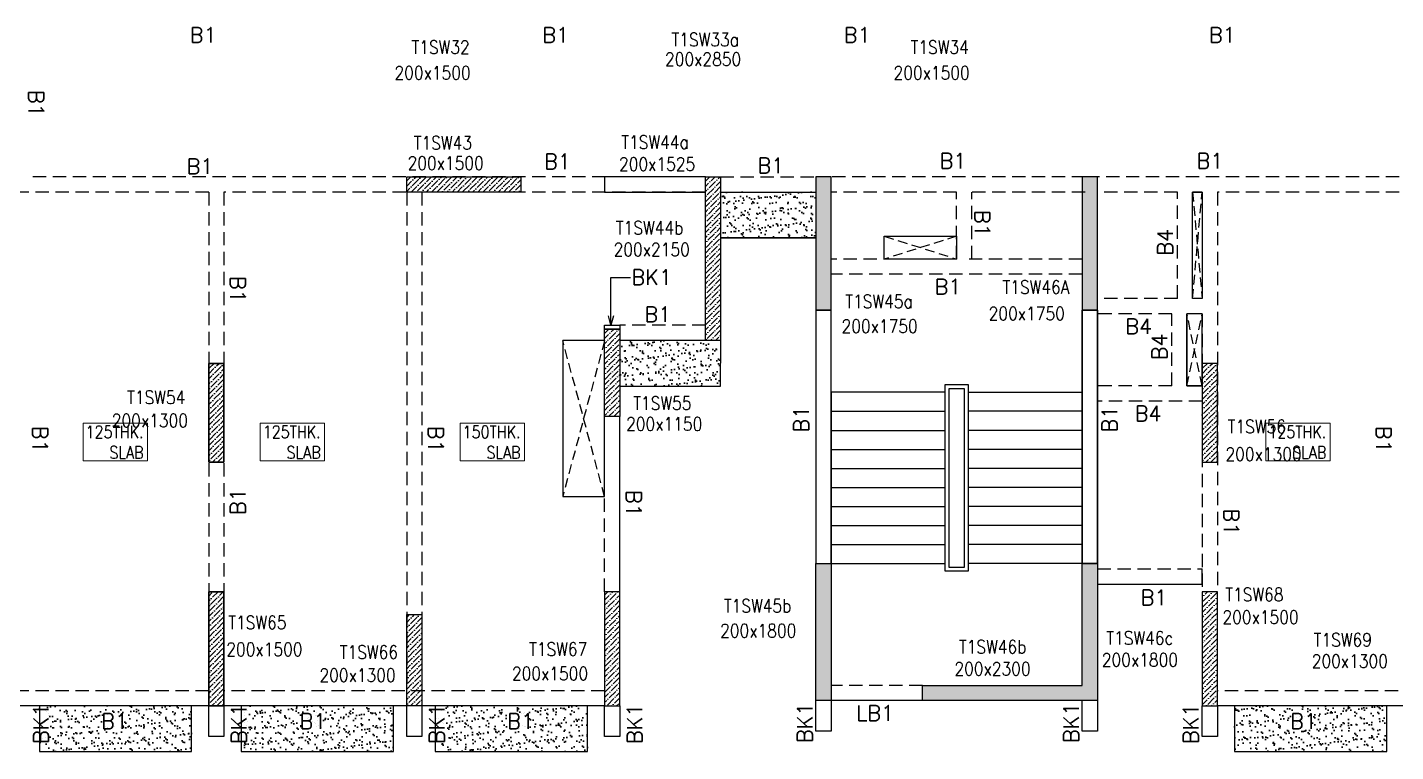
# Model space of a CAD drawing. Header units: millimetres. Extents: x 1078357 to 2594950, y -5122486 to -4636555.
# Drawn here: x 2286165 to 2304140, y -4664325 to -4654812 of the extents above; entities that cross this region are included whole.
import ezdxf

# ---------------------------------------------------------------- set-up
doc = ezdxf.new("R2010")
doc.units = ezdxf.units.MM
for name, pattern in [('CONTINOUS', [0]), ('HIDDEN', [0.375, 0.25, -0.125]), ('New Retail block$0$CONTINOUS', [0])]:
    doc.linetypes.add(name, pattern=pattern)
doc.layers.get('0').update_dxf_attribs({"lineweight": 0})
for name, color, linetype, lineweight in [('A-_ANOTDIMA_D-', 6, 'Continuous', 13), ('COL. NO.', 30, 'Continuous', 25), ('COL. SIZE', 7, 'Continuous', 25), ('HATCH', 8, 'Continuous', 30), ('SLAB THK.', 6, 'Continuous', 0)]:
    doc.layers.add(name, color=color, linetype=linetype, lineweight=lineweight)
for name, color, linetype in [('DROP SLAB', 8, 'Continuous'), ('NON STR. RCC WALL', 6, 'Continuous'), ('S-BEAM', 3, 'HIDDEN'), ('S-BEAM NO.', 6, 'Continuous'), ('S-COLUM_STOP', 12, 'Continuous'), ('S-COLUMN', 1, 'Continuous'), ('S-CUTOUT', 8, 'HIDDEN'), ('S-SLAB-PROJECTION', 54, 'New Retail block$0$CONTINOUS'), ('S-STAIR', 31, 'Continuous')]:
    doc.layers.add(name, color=color, linetype=linetype)
doc.styles.add('Roman', font='romans')
doc.styles.add('ROMANS', font='romans.shx', dxfattribs={"width": 0.85})
doc.dimstyles.new('HARESH', dxfattribs={"dimtxt": 150, "dimasz": 75, "dimexe": 0, "dimexo": 0, "dimgap": 25, "dimtad": 1, "dimdec": 0, "dimdsep": 46, "dimtxsty": 'Roman', "dimblk": 'OBLIQUE', "dimcen": 225, "dimdle": 25, "dimclrd": 2, "dimclre": 2, "dimclrt": 7, "dimadec": 8, "dimazin": 1, "dimtfac": 1, "dimtdec": 0, "dimtmove": 0, "dimatfit": 0, "dimfxl": 1, "dimlwd": -1, "dimlwe": -1, "dimarcsym": 0})
pattern_1 = [(45, (3238950.164, -9363849.92), (25.25697034, 92.60889125), [119.0625, -23.8125, 0, -23.8125])]

# ---------------------------------------------------------------- blocks, each defined once
blk = doc.blocks.new('_Oblique')
at = {"color": 0, "linetype": 'ByBlock', "lineweight": -2}
blk.add_line((-0.5, -0.5), (0.5, 0.5), dxfattribs=at)
blk = doc.blocks.new('G$CD63B60BD')
at = {"layer": 'COL. NO.', "linetype": 'Continuous', "style": 'ROMANS', "width": 0.85}
for s, p in [('T1SW33a', (11279, 8664, -320)), ('T1SW32', (7863, 8565, -320)), ('T1SW34', (14420, 8565, -320)), ('T1SW43', (7893, 7309, -320)), ('T1SW44a', (10619, 7317, 0)), ('T1SW44b', (10548, 6194, 0)), ('T1SW46A', (15627, 5414, -320)), ('T1SW45a', (13562, 5226, -320)), ('T1SW54', (4127, 3966, -320)), ('T1SW55', (10776, 3890, -320)), ('T1SW56', (18586, 3582, -320)), ('T1SW68', (18554, 1375, -320)), ('T1SW45b', (11967, 1228, 0)), ('T1SW65', (5456, 1008, -320)), ('T1SW46c', (16991, 805, -320)), ('T1SW69', (19716, 781, -320)), ('T1SW66', (6921, 620, -320)), ('T1SW67', (9408, 659, -320)), ('T1SW46b', (15055, 688, -320))]:
    blk.add_text(s, height=175, dxfattribs=at).set_placement(p)
at = {"layer": 'COL. SIZE', "linetype": 'Continuous', "style": 'ROMANS', "width": 0.85}
for s, p in [('200x2850', (11194, 8406, -320)), ('200x1500', (7640, 8228, -320)), ('200x1500', (14196, 8228, -320)), ('200x1500', (7812, 7043, -320)), ('200x1525', (10590, 7030, -3)), ('200x2150', (10519, 5907, -3)), ('200x1750', (15446, 5066, -320)), ('200x1750', (13513, 4899, -320)), ('200x1300', (3926, 3661, -320)), ('200x1150', (10683, 3616, -320)), ('200x1300', (18557, 3218, -320)), ('200x1500', (18517, 1079, -320)), ('200x1800', (11918, 901, 0)), ('200x1500', (5431, 656, -320)), ('200x2300', (14996, 400, -320)), ('200x1800', (16932, 517, -320)), ('200x1300', (19690, 502, -320)), ('200x1300', (6654, 315, -320)), ('200x1500', (9183, 337, -320))]:
    blk.add_text(s, height=175, dxfattribs=at).set_placement(p)

msp = doc.modelspace()

# ---------------------------------------------------------------- hatches: boundary and pattern name
at = {"ltscale": 700}
h = msp.add_hatch(dxfattribs=at)
h.set_pattern_fill('ANSI36', color=8, scale=15)
h.set_pattern_definition([(45, (3238950.164, -9363849.92), (25.25697034, 92.60889125), [119.0625, -23.8125, 0, -23.8125])])
h.paths.add_polyline_path([(2295072.7, -4656775.1), (2295272.7, -4656775.1), (2295272.7, -4658925.1), (2295072.7, -4658925.1)])
h = msp.add_hatch(dxfattribs=at)
h.set_pattern_fill('ANSI36', color=8, scale=15)
h.set_pattern_definition(pattern_1)
h.paths.add_polyline_path([(2293747.7, -4658775.1), (2293947.7, -4658775.1), (2293947.7, -4659925.1), (2293747.7, -4659925.1)])
h = msp.add_hatch(dxfattribs=at)
h.set_pattern_fill('ANSI36', color=8, scale=15)
h.set_pattern_definition(pattern_1)
h.paths.add_polyline_path([(2293747.7, -4663725.1), (2293947.7, -4663725.1), (2293947.7, -4662225.1), (2293747.7, -4662225.1)])
h = msp.add_hatch(dxfattribs=at)
h.set_pattern_fill('ANSI36', color=8, scale=15)
h.set_pattern_definition(pattern_1)
h.paths.add_polyline_path([(2301597.7, -4663725.1), (2301797.7, -4663725.1), (2301797.7, -4662225.1), (2301597.7, -4662225.1)])
at = {"layer": 'HATCH'}
h = msp.add_hatch(dxfattribs=at)
h.set_pattern_fill('AR-SAND', color=8, scale=3, angle=179.97015)
h.set_pattern_definition([(37.4701541, (-1641760.5, 14025714.22), (-4.72361136, 146.8264517), [0, -115.824, 0, -129.54, 0, -123.825]), (7.4701541, (-1641760.5, 14025714.22), (134.9689868, 214.9772528), [0, -62.484, 0, -104.394, 0, -40.005]), (327.4701541, (-1641854.22, 14025714.27), (237.2979035, 0.3075449), [0, -38.1, 0, -137.16, 0, -179.07]), (317.4701541, (-1641854.22, 14025714.27), (229.1017424, 66.759465), [0, -19.05, 0, -89.916, 0, -102.87])])
h.paths.add_polyline_path([(2296522.7, -4656975.1), (2295272.8, -4656975.1), (2295272.8, -4657575.2), (2296522.7, -4657575.2)])
h = msp.add_hatch(dxfattribs=at)
h.set_pattern_fill('AR-SAND', color=8, scale=3, angle=179.97015)
h.set_pattern_definition([(37.4701541, (-1654110.51, 14023764.29), (-4.72361136, 146.8264517), [0, -115.824, 0, -129.54, 0, -123.825]), (7.4701541, (-1654110.51, 14023764.3), (134.9689868, 214.9772528), [0, -62.484, 0, -104.394, 0, -40.005]), (327.4701541, (-1654204.24, 14023764.34), (237.2979035, 0.3075449), [0, -38.1, 0, -137.16, 0, -179.07]), (317.4701541, (-1654204.24, 14023764.34), (229.1017424, 66.759465), [0, -19.05, 0, -89.916, 0, -102.87])])
h.paths.add_polyline_path([(2295272.8, -4658925.1), (2293947.8, -4658925.1), (2293947.7, -4659525.1), (2295272.7, -4659525.1)])
h = msp.add_hatch(dxfattribs=at)
h.set_pattern_fill('AR-SAND', color=8, scale=3, angle=179.97015)
h.set_pattern_definition([(37.47015413, (-2734310.23, 18707783.49), (-4.72361136, 146.8264517), [0, -115.824, 0, -129.54, 0, -123.825]), (7.4701541, (-2734310.23, 18707783.49), (134.9689868, 214.9772528), [0, -62.484, 0, -104.394, 0, -40.005]), (327.4701541, (-2734403.95, 18707783.54), (237.2979035, 0.3075449), [0, -38.1, 0, -137.16, 0, -179.07]), (317.4701541, (-2734403.95, 18707783.54), (229.1017424, 66.759465), [0, -19.05, 0, -89.916, 0, -102.87])])
h.paths.add_polyline_path([(2288322.8, -4663725.1), (2286322.8, -4663725.1), (2286322.8, -4664325.1), (2288322.8, -4664325.1)])
h = msp.add_hatch(dxfattribs=at)
h.set_pattern_fill('AR-SAND', color=8, scale=3, angle=179.97015)
h.set_pattern_definition([(37.47015413, (-2736960.23, 18707783.49), (-4.72361136, 146.8264517), [0, -115.824, 0, -129.54, 0, -123.825]), (7.4701541, (-2736960.23, 18707783.49), (134.9689868, 214.9772528), [0, -62.484, 0, -104.394, 0, -40.005]), (327.4701541, (-2737053.95, 18707783.54), (237.2979035, 0.3075449), [0, -38.1, 0, -137.16, 0, -179.07]), (317.4701541, (-2737053.95, 18707783.54), (229.1017424, 66.759465), [0, -19.05, 0, -89.916, 0, -102.87])])
h.paths.add_polyline_path([(2290972.8, -4663725.1), (2288972.8, -4663725.1), (2288972.8, -4664325.1), (2290972.8, -4664325.1)])
h = msp.add_hatch(dxfattribs=at)
h.set_pattern_fill('AR-SAND', color=8, scale=3, angle=179.97015)
h.set_pattern_definition([(37.47015413, (-2739510.23, 18707783.49), (-4.72361136, 146.8264517), [0, -115.824, 0, -129.54, 0, -123.825]), (7.4701541, (-2739510.23, 18707783.49), (134.9689868, 214.9772528), [0, -62.484, 0, -104.394, 0, -40.005]), (327.4701541, (-2739603.95, 18707783.54), (237.2979035, 0.3075449), [0, -38.1, 0, -137.16, 0, -179.07]), (317.4701541, (-2739603.95, 18707783.54), (229.1017424, 66.759465), [0, -19.05, 0, -89.916, 0, -102.87])])
h.paths.add_polyline_path([(2293522.8, -4663725.1), (2291522.8, -4663725.1), (2291522.8, -4664325.1), (2293522.8, -4664325.1)])
h = msp.add_hatch(dxfattribs=at)
h.set_pattern_fill('AR-SAND', color=8, scale=3, angle=179.97015)
h.set_pattern_definition([(37.47015413, (-2750010.23, 18707783.49), (-4.72361136, 146.8264517), [0, -115.824, 0, -129.54, 0, -123.825]), (7.4701541, (-2750010.23, 18707783.49), (134.9689868, 214.9772528), [0, -62.484, 0, -104.394, 0, -40.005]), (327.4701541, (-2750103.95, 18707783.54), (237.2979035, 0.3075449), [0, -38.1, 0, -137.16, 0, -179.07]), (317.4701541, (-2750103.95, 18707783.54), (229.1017424, 66.759465), [0, -19.05, 0, -89.916, 0, -102.87])])
h.paths.add_polyline_path([(2304022.8, -4663725.1), (2302022.8, -4663725.1), (2302022.8, -4664325.1), (2304022.8, -4664325.1)])
at = {"layer": 'S-COLUM_STOP', "ltscale": 700}
h = msp.add_hatch(dxfattribs=at)
h.set_pattern_fill('ANSI36', color=256, scale=15)
h.set_pattern_definition([(45, (3275553.175, -9394779.674), (25.25697034, 92.60889125), [119.0625, -23.8125, 0, -23.8125])])
h.paths.add_polyline_path([(2291147.7, -4656775.1), (2291147.7, -4656975.1), (2292647.7, -4656975.1), (2292647.7, -4656775.1)])
h = msp.add_hatch(dxfattribs=at)
h.set_pattern_fill('ANSI36', color=256, scale=15)
h.set_pattern_definition([(45, (3236350.164, -9375249.92), (25.25697034, 92.60889125), [119.0625, -23.8125, 0, -23.8125])])
h.paths.add_polyline_path([(2288547.7, -4659225.1), (2288547.7, -4660525.1), (2288747.7, -4660525.1), (2288747.7, -4659225.1)])
h = msp.add_hatch(dxfattribs=at)
h.set_pattern_fill('ANSI36', color=256, scale=15)
h.set_pattern_definition([(45, (3249400.164, -9375249.97), (25.25697034, 92.60889125), [119.0625, -23.8125, 0, -23.8125])])
h.paths.add_polyline_path([(2301597.7, -4659225.2), (2301597.7, -4660525.2), (2301797.7, -4660525.2), (2301797.7, -4659225.2)])
h = msp.add_hatch(dxfattribs=at)
h.set_pattern_fill('ANSI36', color=256, scale=15)
h.set_pattern_definition(pattern_1)
h.paths.add_polyline_path([(2288547.7, -4663725.1), (2288747.7, -4663725.1), (2288747.7, -4662225.1), (2288547.7, -4662225.1)])
h = msp.add_hatch(dxfattribs=at)
h.set_pattern_fill('ANSI36', color=256, scale=15)
h.set_pattern_definition(pattern_1)
h.paths.add_polyline_path([(2288747.7, -4663725.1), (2288547.7, -4663725.1), (2288547.7, -4662225.1), (2288747.7, -4662225.1)])
h = msp.add_hatch(dxfattribs=at)
h.set_pattern_fill('ANSI36', color=256, scale=15)
h.set_pattern_definition([(45, (3238950.155, -9378449.925), (25.25697034, 92.60889125), [119.0625, -23.8125, 0, -23.8125])])
h.paths.add_polyline_path([(2291347.7, -4662525.1), (2291347.7, -4663725.1), (2291147.7, -4663725.1), (2291147.7, -4662525.1)])
at = {"layer": 'S-COLUMN', "lineweight": 25}
h = msp.add_hatch(color=1, dxfattribs=at)
h.dxf.hatch_style = 1
h.paths.add_polyline_path([(2296722.7, -4658525.1), (2296722.7, -4656775.1), (2296522.7, -4656775.1), (2296522.7, -4658525.1), (2296722.7, -4658525.1)], is_closed=False)
h = msp.add_hatch(color=1, dxfattribs=at)
h.dxf.hatch_style = 1
h.paths.add_polyline_path([(2300022.7, -4656775.2), (2300022.7, -4658525.1), (2300222.7, -4658525.1), (2300222.7, -4656775.2), (2300022.7, -4656775.2)], is_closed=False)
h = msp.add_hatch(color=1, dxfattribs=at)
h.dxf.hatch_style = 1
h.paths.add_polyline_path([(2296722.7, -4663655.1), (2296722.7, -4661855.1), (2296522.7, -4661855.1), (2296522.7, -4663655.1)])
h = msp.add_hatch(color=1, dxfattribs=at)
h.dxf.hatch_style = 1
h.paths.add_polyline_path([(2300222.7, -4663655.2), (2300222.7, -4661855.1), (2300022.7, -4661855.1), (2300022.7, -4663455.2), (2297922.7, -4663455.1), (2297922.7, -4663655.1)])

# ---------------------------------------------------------------- linework, layer by layer
at = {"layer": 'DROP SLAB', "color": 3, "linetype": 'CONTINOUS', "ltscale": 500, "elevation": 0}
for points in [[(2301472.8, -4656975.1), (2301597.8, -4656975.1), (2301597.8, -4658375.1), (2301472.8, -4658375.1)], [(2301472.8, -4656975.1), (2301597.8, -4656975.1), (2301597.8, -4658375.1), (2301472.8, -4658375.1)], [(2297422.8, -4657555.1), (2298372.8, -4657555.1), (2298372.8, -4657855.2), (2297422.8, -4657855.2)], [(2301397.8, -4659520.1), (2301597.8, -4659520.1), (2301597.8, -4658575.1), (2301397.8, -4658575.1)], [(2301397.8, -4659520.1), (2301597.7, -4659520.1), (2301597.7, -4658575.2), (2301397.8, -4658575.2)], [(2293747.8, -4658925.2), (2293197.8, -4658925.2), (2293197.8, -4660975.2), (2293747.8, -4660975.2)]]:
    msp.add_lwpolyline(points, close=True, dxfattribs=at)
at = {"layer": 'NON STR. RCC WALL', "elevation": 0}
for points in [[(2295072.7, -4656775.7), (2293747.7, -4656775.4), (2293747.7, -4656974.9), (2295072.7, -4656975.1)], [(2296722.5, -4661855.1), (2296722.7, -4658525.1), (2296523.3, -4658525.1), (2296523, -4661855.1)], [(2300222.5, -4661855.1), (2300222.7, -4658525.1), (2300023.3, -4658525.1), (2300023, -4661855.1)]]:
    msp.add_lwpolyline(points, close=True, dxfattribs=at)
at = {"layer": 'S-BEAM', "linetype": 'HIDDEN', "ltscale": 700}
for p, q in [((2295072.7, -4656775.1, 0), (2286197.7, -4656775.1, 0)), ((2295272.6, -4656775.1, 0), (2296522.7, -4656775.1, 0)), ((2300062.7, -4656775.1, 0), (2296722.7, -4656775.1, 0)), ((2310747.8, -4656775.1, 0), (2300222.7, -4656775.1, 0)), ((2288547.7, -4656975.1, 0), (2283547.7, -4656975.1, 0)), ((2288547.7, -4656975.1, 0), (2288547.7, -4659225.1, 0)), ((2295072.7, -4656975.1, 0), (2288747.7, -4656975.1, 0)), ((2288747.7, -4656975.1, 0), (2288747.7, -4659225.1, 0)), ((2291147.7, -4656975.1, 0), (2291147.7, -4663425.1, 0)), ((2291347.7, -4656975.1, 0), (2291347.7, -4663425.1, 0)), ((2298372.7, -4656975.1, 0), (2296722.7, -4656975.1, 0)), ((2298372.7, -4657855.1, 0), (2298372.7, -4656975.1, 0)), ((2300062.7, -4656975.1, 0), (2298522.7, -4656975.1, 0)), ((2298572.7, -4657855.1, 0), (2298572.7, -4656975.1, 0)), ((2301272.8, -4656975.2, 0), (2300222.8, -4656975.2, 0)), ((2301272.8, -4658375.1, 0), (2301272.8, -4656975.2, 0)), ((2301597.8, -4656975.2, 0), (2301472.8, -4656975.2, 0)), ((2301597.8, -4656975.2, 0), (2301597.8, -4658375.1, 0)), ((2310747.8, -4656975.1, 0), (2301797.7, -4656975.1, 0)), ((2301797.7, -4656975.1, 0), (2301797.7, -4662225.1, 0)), ((2298372.7, -4657855.1, 0), (2296722.7, -4657855.1, 0)), ((2300022.7, -4657855.1, 0), (2298522.7, -4657855.1, 0)), ((2300022.7, -4658055.1, 0), (2296722.7, -4658055.1, 0)), ((2301272.8, -4658375.1, 0), (2300222.7, -4658375.1, 0)), ((2301597.8, -4658375.1, 0), (2301472.8, -4658375.1, 0)), ((2301197.8, -4658575.1, 0), (2300222.7, -4658575.1, 0)), ((2301197.8, -4659520.1, 0), (2301197.8, -4658575.1, 0)), ((2301597.7, -4658575.1, 0), (2301597.7, -4662225.1, 0)), ((2295072.8, -4658725.1, 0), (2293947.7, -4658725.1, 0)), ((2288547.8, -4659225.1, 0), (2288547.8, -4662225.1, 0)), ((2288747.8, -4659225.1, 0), (2288747.8, -4662225.1, 0)), ((2301197.8, -4659520.1, 0), (2300222.7, -4659520.1, 0)), ((2301597.8, -4659720.1, 0), (2300222.7, -4659720.1, 0)), ((2293747.7, -4662225.1, 0), (2293747.7, -4659925.1, 0)), ((2300222.7, -4661925.1, 0), (2301597.7, -4661925.1, 0)), ((2297922.7, -4663455.1, 0), (2296722.7, -4663455.1, 0)), ((2288547.8, -4663525.1, 0), (2283547.8, -4663525.1, 0)), ((2293747.7, -4663525.1, 0), (2288747.8, -4663525.1, 0)), ((2306797.7, -4663525.1, 0), (2301797.7, -4663525.1, 0))]:
    msp.add_line(p, q, dxfattribs=at)
at = {"layer": 'S-BEAM', "linetype": 'CONTINOUS', "ltscale": 700}
for p, q in [((2295272.6, -4656975.1, 0), (2296522.7, -4656975.1, 0)), ((2293947.7, -4662225.1, 0), (2293947.7, -4659925.1, 0)), ((2301597.7, -4662125.1, 0), (2301597.7, -4661925.1, 0)), ((2300222.7, -4662125.1, 0), (2301597.7, -4662125.1, 0)), ((2296522.7, -4664055.1, 0), (2296522.7, -4663655.1, 0)), ((2296722.7, -4663655.1, 0), (2296722.7, -4664055.1, 0)), ((2297922.7, -4663655.1, 0), (2296722.7, -4663655.1, 0)), ((2300022.7, -4664055.1, 0), (2300022.7, -4663655.1, 0)), ((2300222.7, -4663655.1, 0), (2300222.7, -4664055.1, 0)), ((2288547.8, -4663725.1, 0), (2283547.8, -4663725.1, 0)), ((2288547.7, -4664125, 0), (2288547.7, -4663725, 0)), ((2288747.7, -4663725, 0), (2288747.7, -4664125, 0)), ((2293747.7, -4663725.1, 0), (2288747.8, -4663725.1, 0)), ((2291147.7, -4664125.1, 0), (2291147.7, -4663725.1, 0)), ((2291347.7, -4663725.1, 0), (2291347.7, -4664125.1, 0)), ((2293747.7, -4664125.1, 0), (2293747.7, -4663725.1, 0)), ((2293947.7, -4663725.1, 0), (2293947.7, -4664125.1, 0)), ((2301597.7, -4664125.1, 0), (2301597.7, -4663725.1, 0)), ((2306797.7, -4663725.1, 0), (2301797.7, -4663725.1, 0)), ((2301797.7, -4663725.1, 0), (2301797.7, -4664125.1, 0)), ((2288747.7, -4664125, 0), (2288547.7, -4664125, 0)), ((2291347.7, -4664125.1, 0), (2291147.7, -4664125.1, 0)), ((2293947.7, -4664125.1, 0), (2293747.7, -4664125.1, 0)), ((2296722.7, -4664055.1, 0), (2296522.7, -4664055.1, 0)), ((2300222.7, -4664055.1, 0), (2300022.7, -4664055.1, 0)), ((2301797.7, -4664125.1, 0), (2301597.7, -4664125.1, 0))]:
    msp.add_line(p, q, dxfattribs=at)
at = {"layer": 'S-BEAM', "linetype": 'Continuous', "ltscale": 700}
for p, q in [((2301472.8, -4658375.1, 0), (2301472.8, -4656975.2, 0)), ((2301597.8, -4658575.1, 0), (2301397.8, -4658575.1, 0)), ((2301397.8, -4659520.1, 0), (2301397.8, -4658575.1, 0)), ((2295272.8, -4658925.1, 0), (2293947.7, -4658925.1, 0)), ((2301597.8, -4659520.1, 0), (2301397.8, -4659520.1, 0))]:
    msp.add_line(p, q, dxfattribs=at)
at = {"layer": 'S-BEAM', "linetype": 'Continuous', "ltscale": 700, "elevation": 0}
for points in [[(2296722.7, -4658525.1), (2296522.7, -4658525.1), (2296522.7, -4661855.1), (2296722.7, -4661855.1)], [(2300022.7, -4658525.1), (2300222.7, -4658525.1), (2300222.7, -4661855.1), (2300022.7, -4661855.1)], [(2293947.8, -4658774.9), (2293747.7, -4658774.9), (2293747.7, -4658724.7), (2293947.8, -4658724.7)]]:
    msp.add_lwpolyline(points, close=True, dxfattribs=at)
at = {"layer": 'S-COLUM_STOP', "lineweight": 25, "elevation": 0}
for points in [[(2291147.7, -4656775.1), (2292647.7, -4656775.1), (2292647.7, -4656975.1), (2291147.7, -4656975.1)], [(2295072.7, -4656775.1), (2295272.7, -4656775.1), (2295272.7, -4658925.1), (2295072.7, -4658925.1)], [(2301597.7, -4663725.1), (2301797.7, -4663725.1), (2301797.7, -4662225.1), (2301597.7, -4662225.1)], [(2291147.7, -4662525.3), (2291347.7, -4662525.3), (2291347.7, -4663725.1), (2291147.7, -4663725.1)]]:
    msp.add_lwpolyline(points, close=True, dxfattribs=at)
at = {"layer": 'S-COLUM_STOP', "lineweight": 25, "extrusion": (-1.00316e-06, -1.91639e-11, 1), "elevation": -2.3}
for points in [[(2293747.7, -4658775.1), (2293947.7, -4658775.1), (2293947.7, -4659925.1), (2293747.7, -4659925.1)], [(2288547.7, -4659225.1), (2288747.7, -4659225.1), (2288747.7, -4660525.1), (2288547.7, -4660525.1)], [(2288547.7, -4663725.1), (2288747.7, -4663725.1), (2288747.7, -4662225.1), (2288547.7, -4662225.1)], [(2293747.7, -4663725.1), (2293947.7, -4663725.1), (2293947.7, -4662225.1), (2293747.7, -4662225.1)]]:
    msp.add_lwpolyline(points, close=True, dxfattribs=at)
at = {"layer": 'S-COLUM_STOP', "lineweight": 25, "extrusion": (1.00316e-06, -2.11765e-11, 1), "elevation": 2.3}
for points in [[(2288747.7, -4659225.1), (2288547.7, -4659225.1), (2288547.7, -4660525.1), (2288747.7, -4660525.1)], [(2301797.7, -4659225.2), (2301597.7, -4659225.2), (2301597.7, -4660525.2), (2301797.7, -4660525.2)], [(2288747.7, -4663725.1), (2288547.7, -4663725.1), (2288547.7, -4662225.1), (2288747.7, -4662225.1)]]:
    msp.add_lwpolyline(points, close=True, dxfattribs=at)
at = {"layer": 'S-COLUMN', "color": 1, "lineweight": 25, "elevation": 0}
msp.add_lwpolyline([(2296722.7, -4658525.1), (2296722.7, -4656775.1), (2296522.7, -4656775.1), (2296522.7, -4658525.1)], close=True, dxfattribs=at)
for points in [[(2300022.7, -4656775.2), (2300022.7, -4658525.1), (2300222.7, -4658525.1), (2300222.7, -4656775.2), (2300022.7, -4656775.2)], [(2296722.7, -4661855.1), (2296722.7, -4663655.1), (2296522.7, -4663655.1), (2296522.7, -4661855.1), (2296722.7, -4661855.1)], [(2300222.7, -4661855.1), (2300222.7, -4663655.2), (2297922.7, -4663655.1), (2297922.7, -4663455.1), (2300022.7, -4663455.2), (2300022.7, -4661855.1), (2300222.7, -4661855.1)]]:
    msp.add_lwpolyline(points, dxfattribs=at)
at = {"layer": 'S-CUTOUT', "ltscale": 500}
for p, q in [((2301472.8, -4658375.1, 0), (2301597.8, -4656975.1, 0)), ((2301472.8, -4656975.1, 0), (2301597.8, -4658375.1, 0)), ((2301472.8, -4658375.1, 0), (2301597.8, -4656975.1, 0)), ((2301472.8, -4656975.1, 0), (2301597.8, -4658375.1, 0)), ((2297422.8, -4657555.1, 0), (2298372.8, -4657855.1, 0)), ((2298372.8, -4657555.1, 0), (2297422.8, -4657855.1, 0)), ((2301397.8, -4659520.1, 0), (2301597.8, -4658575.1, 0)), ((2301597.8, -4659520.1, 0), (2301397.8, -4658575.1, 0)), ((2301397.8, -4659520.1, 0), (2301597.7, -4658575.2, 0)), ((2301597.7, -4659520.1, 0), (2301397.8, -4658575.2, 0)), ((2293747.8, -4658925.2, 0), (2293197.8, -4660975.2, 0)), ((2293747.8, -4660975.2, 0), (2293197.8, -4658925.2, 0))]:
    msp.add_line(p, q, dxfattribs=at)
at = {"layer": 'S-SLAB-PROJECTION'}
for p, q in [((2295272.7, -4657575.1, 0), (2296522.7, -4657575.1, 0)), ((2296522.7, -4657575.1, 0), (2295272.7, -4657575.1, 0))]:
    msp.add_line(p, q, dxfattribs=at)
at = {"layer": 'S-SLAB-PROJECTION', "elevation": 0}
for points in [[(2295272.8, -4658925.1), (2293947.8, -4658925.1), (2293947.7, -4659525.1), (2295272.7, -4659525.1)], [(2288322.8, -4663725.1), (2286322.8, -4663725.1), (2286322.8, -4664325.1), (2288322.8, -4664325.1)], [(2290972.8, -4663725.1), (2288972.8, -4663725.1), (2288972.8, -4664325.1), (2290972.8, -4664325.1)], [(2293522.8, -4663725.1), (2291522.8, -4663725.1), (2291522.8, -4664325.1), (2293522.8, -4664325.1)], [(2304022.8, -4663725.1), (2302022.8, -4663725.1), (2302022.8, -4664325.1), (2304022.8, -4664325.1)]]:
    msp.add_lwpolyline(points, close=True, dxfattribs=at)
at = {"layer": 'S-STAIR', "elevation": 0}
for points in [[(2298522.8, -4659505.2), (2298522.8, -4661955.2), (2298222.8, -4661955.2), (2298222.8, -4659505.2)], [(2298472.8, -4659555.2), (2298472.8, -4661905.2), (2298272.8, -4661905.2), (2298272.8, -4659555.2)]]:
    msp.add_lwpolyline(points, close=True, dxfattribs=at)
for points in [[(2298222.8, -4659605.2), (2296722.8, -4659605.2)], [(2296722.8, -4659605.2), (2296722.8, -4661855.2), (2298222.8, -4661855.2)], [(2298522.8, -4659605.2), (2300022.8, -4659605.2)], [(2300022.8, -4659605.2), (2300022.8, -4661855.2), (2298522.8, -4661855.2)], [(2296722.8, -4659855.2), (2298222.8, -4659855.2)], [(2300022.8, -4659855.2), (2298522.8, -4659855.2)], [(2296722.8, -4660105.2), (2298222.8, -4660105.2)], [(2300022.8, -4660105.2), (2298522.8, -4660105.2)], [(2296722.8, -4660355.2), (2298222.8, -4660355.2)], [(2300022.8, -4660355.2), (2298522.8, -4660355.2)], [(2296722.8, -4660605.2), (2298222.8, -4660605.2)], [(2300022.8, -4660605.2), (2298522.8, -4660605.2)], [(2296722.8, -4660855.2), (2298222.8, -4660855.2)], [(2300022.8, -4660855.2), (2298522.8, -4660855.2)], [(2296722.8, -4661105.2), (2298222.8, -4661105.2)], [(2300022.8, -4661105.2), (2298522.8, -4661105.2)], [(2296722.8, -4661355.2), (2298222.8, -4661355.2)], [(2300022.8, -4661355.2), (2298522.8, -4661355.2)], [(2296722.8, -4661605.2), (2298222.8, -4661605.2)], [(2300022.8, -4661605.2), (2298522.8, -4661605.2)]]:
    msp.add_lwpolyline(points, dxfattribs=at)
at = {"layer": 'SLAB THK.', "elevation": 0}
for points in [[(2287741.8, -4660010), (2286896.9, -4660010), (2286896.9, -4660505.9), (2287741.8, -4660505.9)], [(2290069.1, -4660010), (2289224.2, -4660010), (2289224.2, -4660505.9), (2290069.1, -4660505.9)], [(2292695.1, -4660010), (2291850.2, -4660010), (2291850.2, -4660505.9), (2292695.1, -4660505.9)], [(2303280.1, -4660010), (2302435.2, -4660010), (2302435.2, -4660505.9), (2303280.1, -4660505.9)]]:
    msp.add_lwpolyline(points, close=True, dxfattribs=at)

# ---------------------------------------------------------------- block references
at = {"layer": 'A-_ANOTDIMA_D-', "color": 2, "ltscale": 700}
msp.add_blockref('G$CD63B60BD', (2283347.7, -4663725.1, 0), dxfattribs=at)

# ---------------------------------------------------------------- texts
at = {"layer": 'S-BEAM', "linetype": 'HIDDEN', "ltscale": 500, "style": 'ROMANS'}
for rotation, p in [(89.99906, (2301211.7, -4657811.7, -2.7)), (359.99906, (2300589.1, -4658838.7, -2.7)), (89.99906, (2301136.7, -4659184.1, -2.7)), (359.99906, (2300712.9, -4659983.7, -2.7))]:
    msp.add_text('B4', height=200, rotation=rotation, dxfattribs=at).set_placement(p)
at = {"layer": 'S-BEAM NO.', "linetype": 'HIDDEN', "ltscale": 500, "style": 'ROMANS'}
for s, rotation, p in [('B1', 359.99906, (2288298.8, -4655012.3, -2.7)), ('B1', 359.99906, (2292929, -4655012.4, -2.7)), ('B1', 359.99906, (2296891.4, -4655012.4, -2.7)), ('B1', 359.99906, (2301688.4, -4655012.3, -2.7)), ('B1', 269.99906, (2286181.6, -4655634.6, -2.7)), ('B1', 359.99906, (2292952.6, -4656673.3, -2.7)), ('B1', 359.99906, (2298148.9, -4656665.5, -2.7)), ('B1', 359.99906, (2301524.8, -4656665.5, -2.7)), ('B1', 0.00094, (2288256.9, -4656737.9, -2.7)), ('B1', 359.99906, (2295755.7, -4656726.7, -2.7)), ('B1', 269.99906, (2288830.9, -4658077, -2.7)), ('B1', 359.99906, (2298083.2, -4658318.6, -2.7)), ('B1', 269.99906, (2286231.6, -4660046.4, -2.7)), ('B1', 269.99906, (2291431.6, -4660046.4, -2.7)), ('B1', 269.99906, (2303882.1, -4660046.4, -2.7)), ('B1', 90.00094, (2289030.9, -4661216.8, -2.7)), ('B1', 269.99906, (2294031.6, -4660889.3, -2.7)), ('B1', 269.99906, (2301881.6, -4661132, -2.7)), ('B1', 0.00094, (2300789.6, -4662401.9, -2.7)), ('B1', 0.00094, (2287134.7, -4664025.4, -2.7)), ('B1', 0.00094, (2289740.8, -4664025.4, -2.7)), ('B1', 0.00094, (2292468.8, -4664025.4, -2.7)), ('LB1', 359.99906, (2297053.7, -4663918.6, -2.7)), ('B1', 0.00094, (2302754.4, -4664025.4, -2.7))]:
    msp.add_text(s, height=200, rotation=rotation, dxfattribs=at).set_placement(p)
at = {"layer": 'S-BEAM NO.', "linetype": 'HIDDEN', "ltscale": 700, "style": 'ROMANS'}
for rotation, p in [(269.99906, (2298610.6, -4657211.2, -2.7)), (359.99906, (2294271, -4658681.3, -2.7))]:
    msp.add_text('B1', height=200, rotation=rotation, dxfattribs=at).set_placement(p)
at = {"layer": 'S-BEAM NO.', "linetype": 'Continuous', "ltscale": 700, "style": 'ROMANS'}
for s, rotation, p in [('BK1', 0.00094, (2294100.8, -4658194.3, -2.7)), ('B1', 89.99906, (2296431.7, -4660134.5, -2.7)), ('B1', 89.99906, (2300480.5, -4660134.5, -2.7))]:
    msp.add_text(s, height=200, rotation=rotation, dxfattribs=at).set_placement(p)
at = {"layer": 'S-BEAM NO.', "linetype": 'CONTINOUS', "ltscale": 700, "style": 'ROMANS'}
for p in [(2286443.4, -4664224.8, 50), (2289043.4, -4664224.7, 50), (2291643.4, -4664224.8, 50), (2294243.4, -4664224.8, 50), (2296478.1, -4664212.4, 50), (2299978.1, -4664212.4, 50), (2301548.3, -4664224.8, 50)]:
    msp.add_text('BK1', height=200, rotation=90, dxfattribs=at).set_placement(p)
at = {"layer": 'SLAB THK.', "char_height": 162, "width": 162, "attachment_point": 9, "rotation": 359.99906, "style": 'ROMANS'}
for s, insert in [('125THK.\\PSLAB', (2287690.8, -4660476.2, 0.1)), ('125THK.\\PSLAB', (2290018.1, -4660476.2, 0.1)), ('150THK.\\PSLAB', (2292644.1, -4660476.2, 0.1)), ('125THK.\\PSLAB', (2303229.1, -4660476.2, 0.1))]:
    msp.add_mtext(s, dxfattribs=dict(at, insert=insert))

# ---------------------------------------------------------------- leaders
at = {"layer": 'S-BEAM NO.', "linetype": 'Continuous', "ltscale": 700}
msp.add_leader([(2293831.3, -4658724.7, 0), (2293831.3, -4658096.5, 0), (2294090.1, -4658096.5, 0)], dimstyle='HARESH', override={"dimasz": 125, "dimgap": 25, "dimtad": 0, "dimldrblk": 'Open30'}, dxfattribs=at)

doc.saveas('drawing.dxf')
